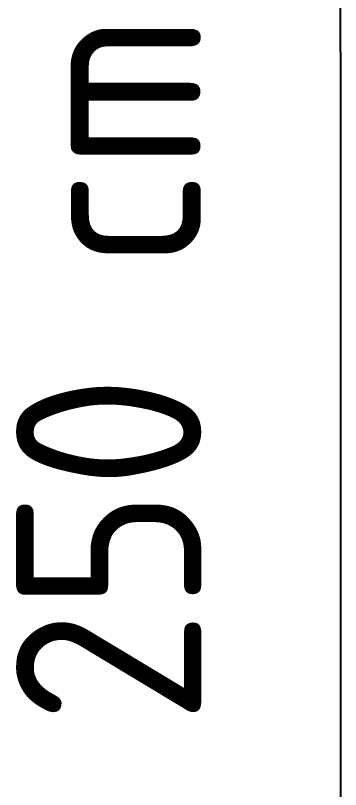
# Model space of a CAD drawing. Header units: centimetres. Extents: x 31 to 22766, y 238 to 3306.
# Drawn here: x 592.5 to 606.54, y 1057.44 to 1090.83 of the extents above; entities that cross this region are included whole.
import ezdxf
from ezdxf.xclip import XClip

# ---------------------------------------------------------------- set-up
doc = ezdxf.new("R2010")
doc.units = ezdxf.units.CM
doc.header["$XCLIPFRAME"] = 0
doc.layers.add('YAZI1', color=8, linetype='Continuous', lineweight=5)
doc.styles.add('style1', font='GENISO.shx', dxfattribs={"height": 80})

# ---------------------------------------------------------------- blocks, each defined once
blk = doc.blocks.new('fxaq 7.1 kw iç ünite')
at = {"color": 7, "linetype": 'Continuous', "true_color": 0xffffff}
for p, q in [((12691.404, 4111.579), (12597.465, 4111.579)), ((12691.634, 4111.579), (12691.404, 4111.579)), ((12691.634, 4111.579), (12701.344, 4111.579))]:
    blk.add_line(p, q, dxfattribs=at)
blk = doc.blocks.new('G$CCD2FF134')
at = {"rotation": 90}
blk.add_blockref('fxaq 7.1 kw iç ünite', (1011.093, -13874.404), dxfattribs=at)

msp = doc.modelspace()

# ---------------------------------------------------------------- block references
ref = msp.add_blockref('G$CCD2FF134', (3707.025, 2272.025))
XClip(ref).set_block_clipping_path([(-3470.0000000001, -1889.9999999982), (349.9999999999, 300.0000000019)])

# ---------------------------------------------------------------- texts
at = {"layer": 'YAZI1', "insert": (592.523, 481.174), "char_height": 8, "width": 1131.57266, "attachment_point": 1, "rotation": 90, "style": 'style1'}
msp.add_mtext('\\pxsm1,qc;lento altı h: 250 cm', dxfattribs=at)

doc.saveas('drawing.dxf')
